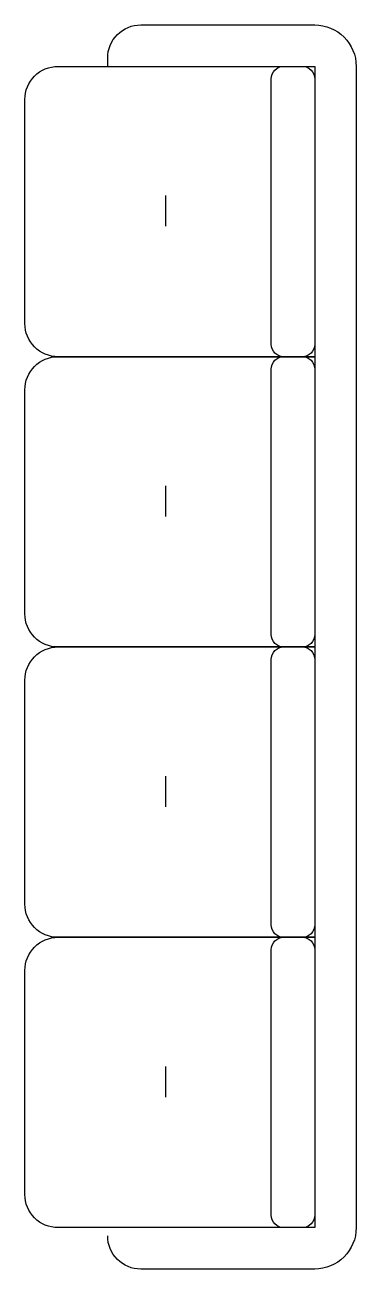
# Model space of a CAD drawing. Header units: metres. Extents: x -0.8 to 0, y 0 to 3.
import ezdxf

# ---------------------------------------------------------------- set-up
doc = ezdxf.new("R2010")
doc.units = ezdxf.units.M

msp = doc.modelspace()

# ---------------------------------------------------------------- linework, layer by layer
for p, q in [((-0.6, 2.9), (-0.6, 2.92)), ((-0.1, 2.9), (-0.1, 0.1)), ((-0.4603, 2.5884), (-0.4603, 2.5144)), ((-0.4603, 1.8884), (-0.4603, 1.8144)), ((-0.4603, 1.1884), (-0.4603, 1.1144)), ((-0.4603, 0.4884), (-0.4603, 0.4144))]:
    msp.add_line(p, q)
for points in [[(-0.6, 2.92, -0.414214), (-0.52, 3), (-0.1, 3, -0.414214), (0, 2.9), (0, 0.1, -0.414214), (-0.1, 0), (-0.52, 0, -0.414214), (-0.6, 0.08)], [(-0.1, 2.2), (-0.72, 2.2, -0.414214), (-0.8, 2.28), (-0.8, 2.82, -0.414214), (-0.72, 2.9), (-0.1, 2.9)], [(-0.1, 1.5), (-0.72, 1.5, -0.414214), (-0.8, 1.58), (-0.8, 2.12, -0.414214), (-0.72, 2.2), (-0.1, 2.2)], [(-0.1, 0.8), (-0.72, 0.8, -0.414214), (-0.8, 0.88), (-0.8, 1.42, -0.414214), (-0.72, 1.5), (-0.1, 1.5)], [(-0.1, 0.1), (-0.72, 0.1, -0.414214), (-0.8, 0.18), (-0.8, 0.72, -0.414214), (-0.72, 0.8), (-0.1, 0.8)]]:
    msp.add_lwpolyline(points, format="xyb")
for points in [[(-0.1, 2.87), (-0.1, 2.23, -0.414214), (-0.13, 2.2), (-0.175, 2.2, -0.414214), (-0.205, 2.23), (-0.205, 2.87, -0.414214), (-0.175, 2.9), (-0.13, 2.9, -0.414214)], [(-0.1, 2.17), (-0.1, 1.53, -0.414214), (-0.13, 1.5), (-0.175, 1.5, -0.414214), (-0.205, 1.53), (-0.205, 2.17, -0.414214), (-0.175, 2.2), (-0.13, 2.2, -0.414214)], [(-0.1, 1.47), (-0.1, 0.83, -0.414214), (-0.13, 0.8), (-0.175, 0.8, -0.414214), (-0.205, 0.83), (-0.205, 1.47, -0.414214), (-0.175, 1.5), (-0.13, 1.5, -0.414214)], [(-0.1, 0.77), (-0.1, 0.13, -0.414214), (-0.13, 0.1), (-0.175, 0.1, -0.414214), (-0.205, 0.13), (-0.205, 0.77, -0.414214), (-0.175, 0.8), (-0.13, 0.8, -0.414214)]]:
    msp.add_lwpolyline(points, format="xyb", close=True)

doc.saveas('drawing.dxf')
